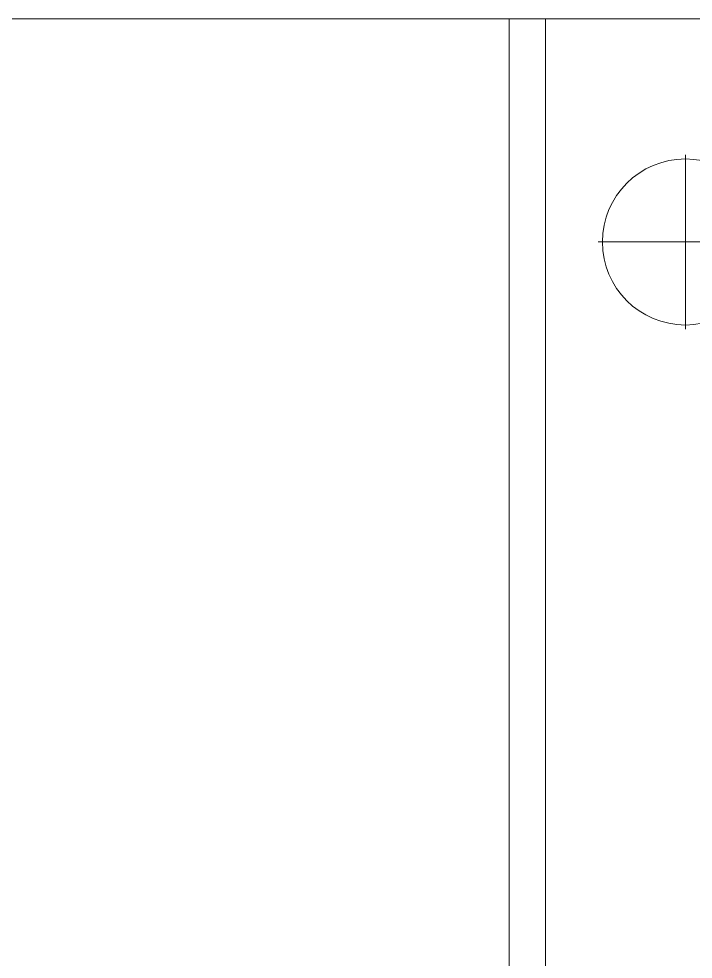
# Model space of a CAD drawing. Header units: millimetres. Extents: x 4134 to 7422, y 1400 to 3585.
# Drawn here: x 5827.7 to 5892.7, y 3315.2 to 3405.8 of the extents above; entities that cross this region are included whole.
import ezdxf

# ---------------------------------------------------------------- set-up
doc = ezdxf.new("R2010")
doc.units = ezdxf.units.MM
doc.layers.add('! NO PLOT !', color=7, linetype='Continuous', true_color=0xff75dd, plot=False)
doc.layers.add('000-PI-ORMAR', color=2, linetype='Continuous')
doc.layers.add('002-PI-Kabelska kanalica', color=150, linetype='Continuous')

# ---------------------------------------------------------------- blocks, each defined once
blk = doc.blocks.new('*U218')
at = {"layer": '002-PI-Kabelska kanalica', "color": 0, "linetype": 'ByBlock', "lineweight": 0}
for p, q in [((80, -100), (80, 1670)), ((-20, -100), (80, -100))]:
    blk.add_line(p, q, dxfattribs=at)

msp = doc.modelspace()

# ---------------------------------------------------------------- linework, layer by layer
at = {"layer": '! NO PLOT !', "color": 0, "linetype": 'ByBlock', "lineweight": 0}
for p, q in [((5891.948, 3375.878), (5891.948, 3392.678)), ((5883.548, 3384.278), (5900.348, 3384.278))]:
    msp.add_line(p, q, dxfattribs=at)
msp.add_circle((5891.948, 3384.278), 8, dxfattribs=at)
at = {"layer": '000-PI-ORMAR', "color": 0, "linetype": 'ByBlock', "lineweight": 0}
for p, q in [((5918.948, 3405.778), (5874.948, 3405.778)), ((5874.948, 3405.778), (5874.948, 1515.778))]:
    msp.add_line(p, q, dxfattribs=at)

# ---------------------------------------------------------------- block references
at = {"layer": '002-PI-Kabelska kanalica', "color": 0, "linetype": 'ByBlock', "lineweight": 0, "xscale": -1, "rotation": 180}
msp.add_blockref('*U218', (5798.448, 3305.778), dxfattribs=at)

doc.saveas('drawing.dxf')
